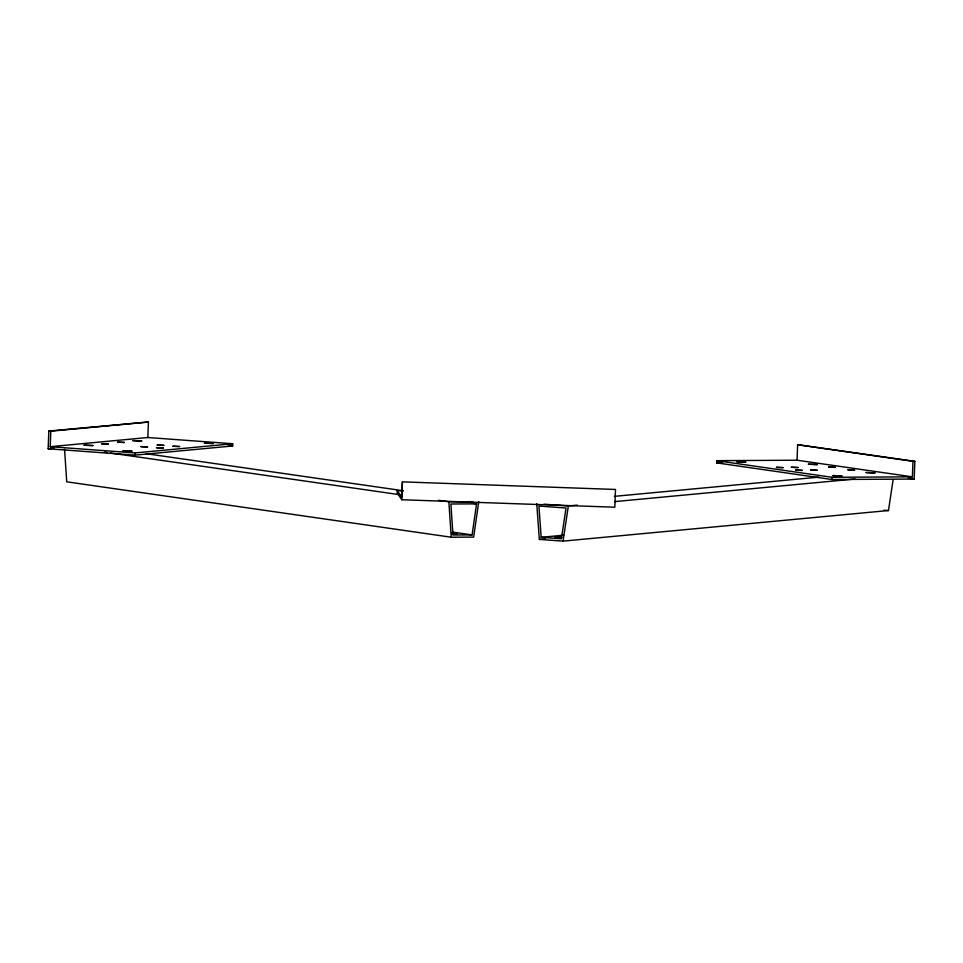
<?xml version="1.0" encoding="UTF-8"?>
<svg xmlns="http://www.w3.org/2000/svg" width="963" height="963" viewBox="0 0 963 963"><rect width="100%" height="100%" fill="white"/><g stroke="black" fill="none" stroke-linecap="round" stroke-linejoin="round"><path stroke-width="1.44" d="M147.845 437.515L232.745 443.75L232.661 445.965L135.037 455.138L48.15 448.77L48.836 431.039L148.434 422.011L147.845 437.515L50.208 446.7L50.81 431.183L148.434 422.011M135.037 455.138L135.121 452.923L232.745 443.75M397.238 490.709L397.153 492.924L401.836 499.749L614.815 507.2L615.501 489.469L402.414 481.861L401.812 497.377L397.238 490.709L403.232 490.913M401.836 499.749L402.414 481.861M797.629 444.713L914.85 461.325L914.164 479.056L831.972 479.514L716.628 462.878L716.713 460.663L797.039 460.218L912.382 476.841L912.984 461.337L797.629 444.713L797.039 460.218M831.972 479.514L832.056 477.299L716.713 460.663M476.553 503.854L450.901 503.998L452.971 535.007L472.099 534.898L476.553 503.854L472.099 503.216M478.755 501.627L473.664 537.101L451.238 537.222L66.736 481.813L64.557 449.324M536.752 503.649L539.34 539.4L563.042 541.134L568.351 505.972L577.306 505.13M563.042 541.134L888.476 510.534L893.122 479.767M48.15 448.77L54.072 448.216M614.382 496.354L818.899 477.13M614.623 501.615L854.975 479.02M541.17 537.306L561.381 538.799L566.027 508.019L538.907 506.032L541.17 537.306L563.56 535.211M539.34 539.4L545.311 538.835M912.984 461.337L914.85 461.325M716.628 462.878L722.599 462.854M832.056 477.299L912.382 476.841M438.478 500.291L448.866 501.795L472.773 501.663M561.814 537.631L554.977 537.137L561.441 537.101M451.563 533.225L457.365 533.719L451.984 533.827M48.836 431.039L50.81 431.183M228.171 445.628L232.661 445.965M50.208 446.7L135.121 452.923M884.034 510.209L888.476 510.534M543.939 504.179L568.351 505.972M908.253 478.202L914.164 479.056M146.207 453.693L403.04 490.709M104.449 452.153L107.423 452.574M110.384 453.007L399.874 494.729M452.791 532.118L472.099 534.898M448.866 501.795L451.238 537.222M84.094 445.183L92.881 445.568L84.094 445.183M101.633 443.726L108.217 444.015L101.633 443.726M117.727 442.186L124.311 442.474L117.727 442.186M132.918 440.597L141.693 440.982L132.918 440.597M123.12 450.768L131.895 451.153L123.12 450.768M140.947 446.615L147.532 446.904L140.947 446.615M157.222 445.087L163.806 445.375L157.222 445.087M156.74 447.771L163.325 448.06L156.74 447.771M173.015 446.242L179.6 446.531L173.015 446.242M204.469 443.124L213.256 443.51L204.469 443.124M736.924 461.734L745.699 462.12L736.924 461.734M776.467 467.344L783.039 467.633L776.467 467.344M791.405 467.26L797.99 467.549L791.405 467.26M795.691 470.113L802.275 470.401L795.691 470.113M808.451 464.214L817.238 464.599L808.451 464.214M810.629 470.028L817.214 470.317L810.629 470.028M828.601 467.043L835.186 467.332L828.601 467.043M833.055 475.59L841.831 475.975L833.055 475.59M847.994 469.824L854.578 470.113L847.994 469.824M866.134 472.532L874.91 472.917L866.134 472.532"/></g></svg>
